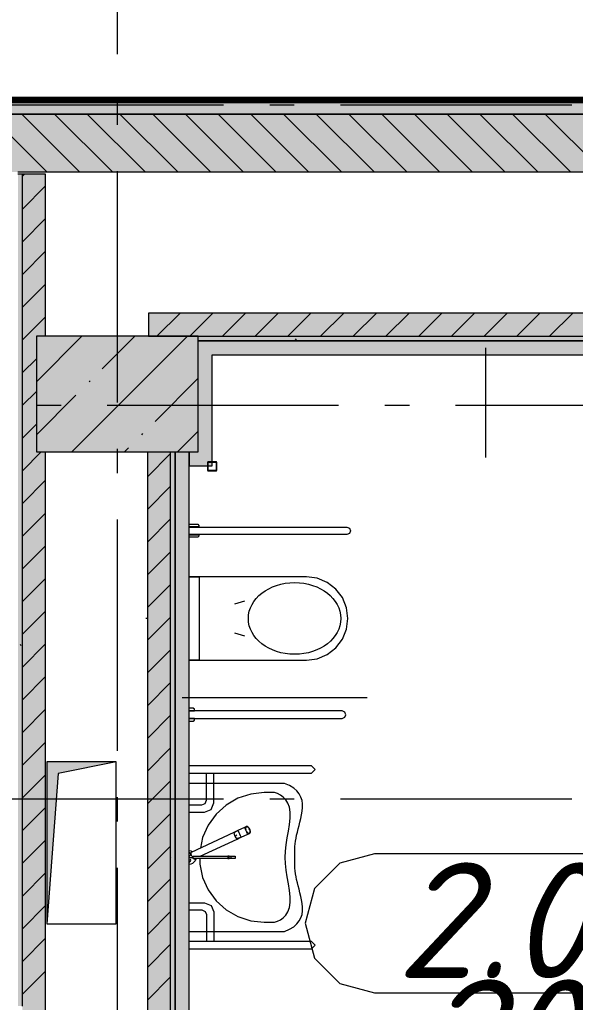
# Model space of a CAD drawing. Header units: millimetres. Extents: x -537608 to 253996, y -217170 to 186033.
# Drawn here: x -283184 to -280781, y 6120 to 10368 of the extents above; entities that cross this region are included whole.
import ezdxf

# ---------------------------------------------------------------- set-up
doc = ezdxf.new("R2010")
doc.units = ezdxf.units.MM
doc.layers.add('16) Лак 1.6м', color=160, linetype='Continuous', lineweight=90)
doc.layers.add('2) окраска коммуникации', color=152, linetype='Continuous', lineweight=30)
doc.layers.add('PDF _Геометрия', color=7, linetype='Continuous')
doc.layers.add('PDF _Текст', color=7, linetype='Continuous')
doc.layers.add('PDF _Сплошная заливка', color=7, linetype='Continuous', true_color=0xffffff)
doc.styles.add('PDF ISOCPEUR Italic', font='isocpeui.ttf')

msp = doc.modelspace()

# ---------------------------------------------------------------- hatches: boundary and pattern name
at = {"layer": '2) окраска коммуникации'}
h = msp.add_hatch(dxfattribs=at)
h.set_pattern_fill('ANSI31', color=5, scale=222)
h.set_pattern_definition([(45, (-305519.1, -20669.7), (-498.404, 498.404), [])])
edge = h.paths.add_edge_path()
edge.add_spline(control_points=[(-290778.1295, 11066.7373), (-290387.3432, 10570.6496), (-289743.0728, 11066.7373), (-288919.2533, 10560.095), (-288105.994, 11182.8428), (-286954.7585, 10760.6403), (-286007.4205, 10940.029), (-285042.7478, 10616.4758), (-284130.9316, 11012.6635), (-281975.2536, 10728.4524), (-280376.2745, 10966.1654), (-279268.5104, 11271.0495), (-278118.4513, 10949.6411), (-276985.3065, 10882.0339), (-275953.6379, 10645.4087), (-275395.5218, 9715.8097), (-275395.5218, 8271.0495), (-275157.9741, 7191.9904), (-275614.614, 6955.3652), (-274802.8089, 5738.4356), (-275817.5649, 5129.9708), (-275327.2936, 3468.321), (-275716.2842, 2758.4446), (-275293.4682, 2171.0495), (-273991.1979, 1727.4348), (-273974.2852, 2606.3284), (-273078.3544, 3011.9716), (-273078.3544, 4702.1524), (-273720.5962, 5040.1884), (-273078.3544, 5733.1622), (-273720.5962, 6578.2529), (-273078.3544, 7271.2267), (-273805.1597, 8271.0495), (-273078.3544, 9012.1129), (-274291.2526, 9488.1178), (-274291.2526, 9164.2291), (-275005.9538, 9367.0507), (-275005.9538, 9971.0495), (-275073.6046, 10786.8019), (-275073.6046, 11271.0495), (-274668.0133, 12503.4462), (-274837.1388, 13297.8308), (-275344.5167, 13652.7686), (-276004.109, 13838.6884), (-276985.0411, 13838.6884), (-277813.7588, 13821.7866), (-278642.4766, 14041.51), (-279014.5545, 14768.2882), (-278845.4274, 16002.1196), (-278185.8367, 17021.0495), (-276443.2448, 17292.7757), (-275935.8653, 18408.2946), (-275682.1763, 19337.8936), (-275310.1, 19659.0285), (-275479.2255, 20622.4311), (-274684.3331, 20656.2347), (-273872.5265, 20842.1545), (-273940.1773, 22126.6913), (-274481.0718, 22725.7503), (-273331.0143, 24399.0292), (-274379.5972, 25075.1012), (-273331.0143, 26038.5045), (-274075.1701, 26985.0053), (-273078.3544, 28523.0692), (-273078.3544, 28523.0692), (-273345.9962, 29714.5377), (-274039.4124, 30880.7626), (-275206.3826, 30238.4942), (-276187.3147, 30745.5482), (-277354.2849, 30153.9852), (-279011.7204, 30982.1734), (-280026.4779, 30677.941), (-281278.0101, 29934.2611), (-280499.3584, 28301.0495), (-281142.0364, 27038.3862), (-279890.5042, 25838.3584), (-281260.4253, 24180.0495), (-280059.6297, 22745.3283), (-281159.2859, 21829.0495), (-280076.8792, 20222.5318), (-281092.8162, 18916.6266), (-280737.6526, 18003.9293), (-280923.6908, 17429.2674), (-281752.4085, 17141.9368), (-283156.155, 17665.8933), (-283714.2711, 17125.035), (-284813.5921, 17750.4023), (-285185.6684, 17108.1332), (-286132.7751, 17801.1077), (-287328.3544, 16388.2505), (-285898.1717, 14701.7611), (-286388.6369, 13644.8407), (-285779.7843, 13214.0495), (-286591.5893, 12701.0495), (-286591.5893, 11811.5525), (-287690.9088, 11727.0435), (-288012.2486, 12132.6867), (-288722.5774, 11760.8471), (-289229.9569, 12453.8216), (-289940.2857, 11963.6687), (-290684.4415, 11777.7489), (-290778.1295, 11066.7373)], knot_values=[0, 0, 0, 0, 1, 2, 3, 4, 5, 6, 7, 8, 9, 10, 11, 12, 13, 14, 15, 16, 17, 18, 19, 20, 21, 22, 23, 24, 25, 26, 27, 28, 29, 30, 31, 32, 33, 34, 35, 36, 37, 38, 39, 40, 41, 42, 43, 44, 45, 46, 47, 48, 49, 50, 51, 52, 53, 54, 55, 56, 57, 58, 59, 60, 61, 62, 63, 64, 65, 66, 67, 68, 69, 70, 71, 72, 73, 74, 75, 76, 77, 78, 79, 80, 81, 82, 83, 84, 85, 86, 87, 88, 89, 90, 91, 92, 93, 94, 95, 96, 97, 98, 99, 99, 99, 99], degree=3, periodic=0)
edge = h.paths.add_edge_path(flags=16)
edge.add_arc((-282974.1314, 12518.0171), 1274.5672, 125, 235, ccw=False)
edge.add_arc((-283038.6718, 14513.9725), 1162.0444, 125, 235, ccw=False)
edge.add_arc((-282295.8664, 15202.9232), 1433.6455, 59.4317392, 169.4317391, ccw=False)
edge.add_arc((-282677.7619, 14748.5093), 2021.4887, -53.3391216, 56.6608783, ccw=False)
edge.add_arc((-282413.8331, 12555.5506), 1102.6336, -78.7902966, 31.2097033, ccw=False)
edge.add_arc((-282952.3368, 12001.1084), 919.0678, 215, 325, ccw=False)
edge = h.paths.add_edge_path(flags=16)
edge.add_arc((-277532.2831, 20735.819), 1174.7616, 125, 235, ccw=False)
edge.add_arc((-276960.5272, 23476.9879), 2171.5877, 125, 235, ccw=False)
edge.add_arc((-277291.7326, 26561.6986), 1594.1487, 125, 235, ccw=False)
edge.add_arc((-277094.17, 27873.7201), 1111.9458, 70.3179919, 180.3179918, ccw=False)
edge.add_arc((-276872.3717, 27774.8819), 1155.9508, -27.5911346, 82.4088653, ccw=False)
edge.add_arc((-276749.5729, 25951.7436), 1572.0517, -55, 55, ccw=False)
edge.add_arc((-276903.4785, 23156.4449), 1840.3779, -55, 55, ccw=False)
edge.add_arc((-276968.849, 21036.3715), 1277.4016, -81.3467367, 28.6532632, ccw=False)
edge.add_arc((-277491.3785, 20273.9631), 872.5123, 215, 325, ccw=False)
at = {"layer": 'PDF _Сплошная заливка', "true_color": 0xff7d7d, "transparency": 33554559}
msp.add_hatch(color=11, dxfattribs=at).paths.add_polyline_path([(-276661.3528, 9959.3454), (-276661.3528, 10019.3461), (-291161.3544, 10019.3461), (-291161.3544, 9959.3454), (-277007.4638, 9959.3454)])
at = {"layer": 'PDF _Сплошная заливка', "transparency": 33554559}
for points in [[(-276911.3516, 9709.3465), (-276661.3528, 9709.3465), (-276661.3528, 9959.3454), (-291161.3544, 9959.3454), (-291161.3544, 9709.3465), (-277007.4638, 9709.3465)], [(-283071.3526, 5613.4518), (-283071.3526, 8498.9985), (-283111.3523, 8498.9985), (-283111.3523, 8998.9985), (-283071.3526, 8998.9985), (-283071.3526, 9699.346), (-283171.353, 9699.346), (-283171.353, 5613.4518)], [(-276911.3516, 8999.3451), (-276911.3516, 9099.3456), (-282626.3541, 9099.3456), (-282626.3541, 8999.3451), (-277007.4638, 8999.3451)], [(-282411.3536, 8498.9985), (-282411.3536, 8998.9985), (-283111.3523, 8998.9985), (-283111.3523, 8498.9985), (-282873.3109, 8498.9985)], [(-282631.3533, 5508.997), (-282531.3528, 5508.997), (-282531.3528, 8498.9985), (-282631.3533, 8498.9985), (-282631.3533, 5950.0167)]]:
    msp.add_hatch(color=256, dxfattribs=at).paths.add_polyline_path(points)
h = msp.add_hatch(color=256, dxfattribs=at)
h.paths.add_polyline_path([(-277007.4638, 8979.3463), (-276911.3516, 8979.3463), (-276911.3516, 8999.3451), (-277981.3528, 8999.3451), (-277981.3528, 8979.3463), (-277361.3514, 8979.3463)], flags=0)
h.paths.add_polyline_path([(-277997.3514, 8979.3463), (-277997.3514, 8999.3451), (-279761.3531, 8999.3451), (-279761.3531, 8979.3463), (-278181.3515, 8979.3463)], flags=0)
h.paths.add_polyline_path([(-279881.3523, 8979.3463), (-279861.3535, 8979.3463), (-279861.3535, 8999.3451), (-282411.3536, 8998.9985), (-282411.3536, 8979.3463), (-281197.3543, 8979.3463)], flags=0)
at = {"layer": 'PDF _Сплошная заливка', "true_color": 0xbce362, "transparency": 33554559}
for points in [[(-279941.353, 8919.3457), (-279881.3523, 8919.3457), (-279881.3523, 8979.3463), (-282411.3536, 8979.3463), (-282411.3536, 8919.3457), (-281197.3543, 8919.3457)], [(-282411.3536, 8438.9979), (-282351.353, 8438.9979), (-282351.353, 8498.9985), (-282451.3534, 8498.9985), (-282451.3534, 8438.9979)]]:
    msp.add_hatch(color=63, dxfattribs=at).paths.add_polyline_path(points)
at = {"layer": 'PDF _Сплошная заливка', "true_color": 0xb32d2d, "transparency": 33554559}
msp.add_hatch(color=15, dxfattribs=at).paths.add_polyline_path([(-282511.3541, 5558.9972), (-282451.3534, 5558.9972), (-282451.3534, 8498.9985), (-282511.3541, 8498.9985), (-282511.3541, 5950.0167)])

# ---------------------------------------------------------------- linework, layer by layer
at = {"layer": '16) Лак 1.6м'}
msp.add_lwpolyline([(-276601.352, 1049.3435), (-276601.352, 10019.3461), (-291161.3544, 10019.3461)], dxfattribs=at)
at = {"layer": '2) окраска коммуникации'}
msp.add_open_spline([(-290778.1295, 11066.7373), (-290387.3432, 10570.6496), (-289743.0728, 11066.7373), (-288919.2533, 10560.095), (-288105.994, 11182.8428), (-286954.7585, 10760.6403), (-286007.4205, 10940.029), (-285042.7478, 10616.4758), (-284130.9316, 11012.6635), (-281975.2536, 10728.4524), (-280376.2745, 10966.1654), (-279268.5104, 11271.0495), (-278118.4513, 10949.6411), (-276985.3065, 10882.0339), (-275953.6379, 10645.4087), (-275395.5218, 9715.8097), (-275395.5218, 8271.0495), (-275157.9741, 7191.9904), (-275614.614, 6955.3652), (-274802.8089, 5738.4356), (-275817.5649, 5129.9708), (-275327.2936, 3468.321), (-275716.2842, 2758.4446), (-275293.4682, 2171.0495), (-273991.1979, 1727.4348), (-273974.2852, 2606.3284), (-273078.3544, 3011.9716), (-273078.3544, 4702.1524), (-273720.5962, 5040.1884), (-273078.3544, 5733.1622), (-273720.5962, 6578.2529), (-273078.3544, 7271.2267), (-273805.1597, 8271.0495), (-273078.3544, 9012.1129), (-274291.2526, 9488.1178), (-274291.2526, 9164.2291), (-275005.9538, 9367.0507), (-275005.9538, 9971.0495), (-275073.6046, 10786.8019), (-275073.6046, 11271.0495), (-274668.0133, 12503.4462), (-274837.1388, 13297.8308), (-275344.5167, 13652.7686), (-276004.109, 13838.6884), (-276985.0411, 13838.6884), (-277813.7588, 13821.7866), (-278642.4766, 14041.51), (-279014.5545, 14768.2882), (-278845.4274, 16002.1196), (-278185.8367, 17021.0495), (-276443.2448, 17292.7757), (-275935.8653, 18408.2946), (-275682.1763, 19337.8936), (-275310.1, 19659.0285), (-275479.2255, 20622.4311), (-274684.3331, 20656.2347), (-273872.5265, 20842.1545), (-273940.1773, 22126.6913), (-274481.0718, 22725.7503), (-273331.0143, 24399.0292), (-274379.5972, 25075.1012), (-273331.0143, 26038.5045), (-274075.1701, 26985.0053), (-273078.3544, 28523.0692), (-273078.3544, 28523.0692), (-273345.9962, 29714.5377), (-274039.4124, 30880.7626), (-275206.3826, 30238.4942), (-276187.3147, 30745.5482), (-277354.2849, 30153.9852), (-279011.7204, 30982.1734), (-280026.4779, 30677.941), (-281278.0101, 29934.2611), (-280499.3584, 28301.0495), (-281142.0364, 27038.3862), (-279890.5042, 25838.3584), (-281260.4253, 24180.0495), (-280059.6297, 22745.3283), (-281159.2859, 21829.0495), (-280076.8792, 20222.5318), (-281092.8162, 18916.6266), (-280737.6526, 18003.9293), (-280923.6908, 17429.2674), (-281752.4085, 17141.9368), (-283156.155, 17665.8933), (-283714.2711, 17125.035), (-284813.5921, 17750.4023), (-285185.6684, 17108.1332), (-286132.7751, 17801.1077), (-287328.3544, 16388.2505), (-285898.1717, 14701.7611), (-286388.6369, 13644.8407), (-285779.7843, 13214.0495), (-286591.5893, 12701.0495), (-286591.5893, 11811.5525), (-287690.9088, 11727.0435), (-288012.2486, 12132.6867), (-288722.5774, 11760.8471), (-289229.9569, 12453.8216), (-289940.2857, 11963.6687), (-290684.4415, 11777.7489), (-290778.1295, 11066.7373)], degree=3, dxfattribs=at)
at = {"layer": 'PDF _Геометрия', "color": 253, "lineweight": 9, "true_color": 0xaaaaaa}
for p, q in [((-282761.353, 11218.4254), (-282761.353, 10218.4255)), ((-283330.1054, 9999.3451), (-282302.5821, 9999.3451)), ((-282761.353, 10018.4267), (-282761.353, 9912.5918)), ((-282102.5812, 9999.3451), (-281996.7484, 9999.3451)), ((-281796.7476, 9999.3451), (-280796.7476, 9999.3451)), ((-282761.353, 9712.5931), (-282761.353, 8712.5932)), ((-283004.7833, 8699.346), (-283110.616, 8699.346)), ((-281804.7824, 8699.346), (-282804.7824, 8699.346)), ((-281498.9488, 8699.346), (-281604.7837, 8699.346)), ((-280298.9501, 8699.346), (-281298.9501, 8699.346)), ((-282761.353, 8512.5923), (-282761.353, 8406.7595)), ((-282761.353, 8206.7586), (-282761.353, 7206.7587)), ((-282451.3534, 8186.5381), (-282413.3537, 8186.5381)), ((-282408.3525, 8175.3384), (-282451.3534, 8175.3384)), ((-282451.3534, 8174.3395), (-281769.3534, 8174.3395)), ((-282413.3537, 8186.5381), (-282408.3525, 8181.539)), ((-282408.3525, 8181.539), (-282408.3525, 8175.3384)), ((-281769.3534, 8174.3395), (-281758.0396, 8169.6525)), ((-281758.0396, 8169.6525), (-281753.3526, 8158.3387)), ((-281753.3526, 8158.3387), (-281758.0396, 8147.0249)), ((-281769.3534, 8142.3379), (-282451.3534, 8142.3379)), ((-282451.3534, 8141.339), (-282408.3525, 8141.339)), ((-282413.3537, 8130.1393), (-282451.3534, 8130.1393)), ((-282408.3525, 8135.1385), (-282413.3537, 8130.1393)), ((-282408.3525, 8141.339), (-282408.3525, 8135.1385)), ((-281758.0396, 8147.0249), (-281769.3534, 8142.3379)), ((-281944.2766, 7959.3454), (-282451.3534, 7959.3454)), ((-282451.3534, 7959.3454), (-282407.3534, 7959.3454)), ((-282407.3534, 7959.3454), (-282407.3534, 7599.3456)), ((-281897.6888, 7953.2117), (-281944.2766, 7959.3454)), ((-281854.2767, 7935.2302), (-281897.6888, 7953.2117)), ((-281816.9961, 7906.6239), (-281854.2767, 7935.2302)), ((-281788.392, 7869.3455), (-281816.9961, 7906.6239)), ((-281770.4105, 7825.9333), (-281788.392, 7869.3455)), ((-282211.0815, 7854.3415), (-282255.1288, 7841.0837)), ((-281764.2767, 7779.3455), (-281770.4105, 7825.9333)), ((-282631.3533, 7779.3455), (-282637.6528, 7779.3455)), ((-281770.4105, 7732.7578), (-281764.2767, 7779.3455)), ((-281788.392, 7689.3455), (-281770.4105, 7732.7578)), ((-282255.1288, 7717.6052), (-282211.0815, 7704.3495)), ((-281816.9961, 7652.065), (-281788.392, 7689.3455)), ((-281854.2767, 7623.4609), (-281816.9961, 7652.065)), ((-281944.2766, 7599.3456), (-281897.6888, 7605.4794)), ((-281897.6888, 7605.4794), (-281854.2767, 7623.4609)), ((-282407.3534, 7599.3456), (-282451.3534, 7599.3456)), ((-282451.3534, 7599.3456), (-281944.2766, 7599.3456)), ((-282433.3526, 7391.5381), (-282451.3534, 7391.5381)), ((-282428.3534, 7386.539), (-282433.3526, 7391.5381)), ((-282451.3534, 7380.3385), (-282428.3534, 7380.3385)), ((-281789.3522, 7379.3395), (-282451.3534, 7379.3395)), ((-282428.3534, 7380.3385), (-282428.3534, 7386.539)), ((-281778.0384, 7374.6525), (-281789.3522, 7379.3395)), ((-281789.3522, 7347.338), (-281778.0384, 7352.025)), ((-281773.3536, 7363.3387), (-281778.0384, 7374.6525)), ((-281778.0384, 7352.025), (-281773.3536, 7363.3387)), ((-282451.3534, 7347.338), (-281789.3522, 7347.338)), ((-282428.3534, 7346.339), (-282451.3534, 7346.339)), ((-282451.3534, 7335.1394), (-282433.3526, 7335.1394)), ((-282433.3526, 7335.1394), (-282428.3534, 7340.1385)), ((-282428.3534, 7340.1385), (-282428.3534, 7346.339)), ((-282766.3521, 7159.3442), (-283066.3534, 7159.3442)), ((-283066.3534, 7159.3442), (-283066.3534, 6459.3455)), ((-282766.3521, 7159.3442), (-283016.3532, 7109.344)), ((-282766.3521, 6459.3455), (-282766.3521, 7159.3442)), ((-281922.1399, 7141.7589), (-282451.3534, 7141.7589)), ((-281906.3329, 7125.9519), (-281922.1399, 7141.7589)), ((-283016.3532, 7109.344), (-283066.3534, 6459.3455)), ((-282451.3534, 7110.1448), (-281922.1399, 7110.1448)), ((-282376.2002, 6993.6787), (-282376.2002, 7110.1448)), ((-282344.3257, 6982.1173), (-282344.3257, 7110.1448)), ((-281922.1399, 7110.1448), (-281906.3329, 7125.9519)), ((-282038.3779, 7066.2999), (-282451.3534, 7066.2999)), ((-282016.5492, 7056.8205), (-282038.3779, 7066.2999)), ((-281998.9229, 7046.0019), (-282016.5492, 7056.8205)), ((-282184.5679, 7020.1793), (-282240.239, 7002.0924)), ((-282126.352, 7026.298), (-282184.5679, 7020.1793)), ((-282081.3531, 7026.298), (-282126.352, 7026.298)), ((-282069.176, 7022.0675), (-282081.3531, 7026.298)), ((-282056.5984, 7015.699), (-282069.176, 7022.0675)), ((-282044.3826, 7006.8977), (-282056.5984, 7015.699)), ((-281985.1225, 7033.9992), (-281998.9229, 7046.0019)), ((-281974.7819, 7020.9738), (-281985.1225, 7033.9992)), ((-281967.5242, 7007.0872), (-281974.7819, 7020.9738)), ((-283330.1054, 6999.3452), (-282302.5821, 6999.3452)), ((-282761.353, 7006.7578), (-282761.353, 6900.925)), ((-282451.3534, 6973.6777), (-282396.2011, 6973.6777)), ((-282396.2011, 6973.6777), (-282382.0584, 6979.5359)), ((-282382.0584, 6979.5359), (-282376.2002, 6993.6787)), ((-282356.0399, 6953.8317), (-282344.3257, 6982.1173)), ((-282290.9324, 6972.823), (-282334.4329, 6933.6564)), ((-282240.239, 7002.0924), (-282290.9324, 6972.823)), ((-282102.5812, 6999.3452), (-281996.7484, 6999.3452)), ((-282033.2862, 6995.3687), (-282044.3826, 7006.8977)), ((-282024.0695, 6980.8126), (-282033.2862, 6995.3687)), ((-282017.4921, 6962.9345), (-282024.0695, 6980.8126)), ((-281962.9815, 6992.4988), (-281967.5242, 7007.0872)), ((-281960.779, 6977.3657), (-281962.9815, 6992.4988)), ((-281960.5465, 6961.8515), (-281960.779, 6977.3657)), ((-281796.7476, 6999.3452), (-280796.7476, 6999.3452)), ((-282451.3534, 6942.1154), (-282384.3254, 6942.1154)), ((-282384.3254, 6942.1154), (-282356.0399, 6953.8317)), ((-282334.4329, 6933.6564), (-282368.8392, 6886.3)), ((-282014.2972, 6941.4501), (-282017.4921, 6962.9345)), ((-282014.519, 6916.5792), (-282014.2972, 6941.4501)), ((-281967.9527, 6914.607), (-281964.5058, 6930.3108)), ((-281964.5058, 6930.3108), (-281961.9136, 6946.1134)), ((-281961.9136, 6946.1134), (-281960.5465, 6961.8515)), ((-282368.8392, 6886.3), (-282392.6487, 6832.8228)), ((-282021.6452, 6860.1869), (-282017.2812, 6889.1871)), ((-282017.2812, 6889.1871), (-282014.519, 6916.5792)), ((-281979.7293, 6869.6555), (-281975.9272, 6884.1234)), ((-281975.9272, 6884.1234), (-281971.8862, 6899.1575)), ((-281971.8862, 6899.1575), (-281967.9527, 6914.607)), ((-282257.5379, 6854.4062), (-282442.3002, 6768.2493)), ((-282257.5379, 6854.4062), (-282249.023, 6858.3762)), ((-282249.023, 6858.3762), (-282257.5379, 6854.4062)), ((-282255.2516, 6853.4029), (-282257.5379, 6854.4062)), ((-282252.8122, 6850.5416), (-282255.2516, 6853.4029)), ((-282249.023, 6858.3762), (-282240.0689, 6862.5508)), ((-282240.0689, 6862.5508), (-282249.023, 6858.3762)), ((-282248.5128, 6843.2926), (-282246.6742, 6839.3506)), ((-282211.0535, 6876.0799), (-282240.0689, 6862.5508)), ((-282240.0689, 6862.5508), (-282239.2142, 6860.8823)), ((-282226.4881, 6833.4256), (-282197.4727, 6846.9569)), ((-282211.0535, 6876.0799), (-282206.218, 6878.3363)), ((-282206.218, 6878.3363), (-282211.0535, 6876.0799)), ((-282210.3882, 6874.3188), (-282211.0535, 6876.0799)), ((-282206.4074, 6876.179), (-282206.9285, 6871.9377)), ((-282206.9285, 6871.9377), (-282206.3665, 6867.6748)), ((-282206.9069, 6873.3887), (-282206.599, 6875.503)), ((-282206.8768, 6870.9839), (-282206.9069, 6873.3887)), ((-282206.513, 6868.3723), (-282206.8768, 6870.9839)), ((-282206.599, 6875.503), (-282205.9661, 6877.2577)), ((-282203.8175, 6879.4558), (-282206.4074, 6876.179)), ((-282206.218, 6878.3363), (-282203.8175, 6879.4558)), ((-282203.8175, 6879.4558), (-282206.218, 6878.3363)), ((-282205.9661, 6877.2577), (-282205.0274, 6878.5903)), ((-282205.0274, 6878.5903), (-282203.8175, 6879.4558)), ((-282203.8175, 6879.4558), (-282202.375, 6879.8261)), ((-282199.6666, 6879.3438), (-282203.8175, 6879.4558)), ((-282202.375, 6879.8261), (-282200.7517, 6879.6883)), ((-282200.4588, 6855.39), (-282202.1101, 6857.6722)), ((-282200.9261, 6855.9864), (-282197.9808, 6852.7656)), ((-282200.7517, 6879.6883), (-282198.9991, 6879.0468)), ((-282198.6934, 6853.433), (-282200.4588, 6855.39)), ((-282196.0948, 6877.0402), (-282199.6666, 6879.3438)), ((-282198.9991, 6879.0468), (-282197.182, 6877.9229)), ((-282196.8698, 6851.8657), (-282198.6934, 6853.433)), ((-282197.4727, 6846.9569), (-282198.392, 6848.591)), ((-282197.9808, 6852.7656), (-282194.4026, 6850.4491)), ((-282192.6372, 6849.2111), (-282197.4727, 6846.9569)), ((-282197.4727, 6846.9569), (-282192.6372, 6849.2111)), ((-282197.182, 6877.9229), (-282195.3585, 6876.3556)), ((-282195.0528, 6850.7418), (-282196.8698, 6851.8657)), ((-282193.128, 6873.8043), (-282196.0948, 6877.0402)), ((-282195.3585, 6876.3556), (-282193.5931, 6874.3964)), ((-282193.3002, 6850.0981), (-282195.0528, 6850.7418)), ((-282194.4026, 6850.4491), (-282190.2344, 6850.3306)), ((-282193.5931, 6874.3964), (-282191.9418, 6872.1164)), ((-282191.6769, 6849.9603), (-282193.3002, 6850.0981)), ((-282190.7921, 6870.1959), (-282193.128, 6873.8043)), ((-282190.2344, 6850.3306), (-282192.6372, 6849.2111)), ((-282192.6372, 6849.2111), (-282190.2344, 6850.3306)), ((-282191.9418, 6872.1164), (-282190.467, 6869.5888)), ((-282190.2344, 6850.3306), (-282191.6769, 6849.9603)), ((-282188.9513, 6866.2474), (-282190.7921, 6870.1959)), ((-282190.467, 6869.5888), (-282189.2118, 6866.9019)), ((-282190.2344, 6850.3306), (-282187.6466, 6853.6009)), ((-282189.0245, 6851.1983), (-282190.2344, 6850.3306)), ((-282189.2118, 6866.9019), (-282188.2257, 6864.1461)), ((-282188.0858, 6852.5309), (-282189.0245, 6851.1983)), ((-282187.6875, 6862.1224), (-282188.9513, 6866.2474)), ((-282188.2257, 6864.1461), (-282187.5389, 6861.4162)), ((-282187.4529, 6854.2834), (-282188.0858, 6852.5309)), ((-282187.1234, 6857.8488), (-282187.6875, 6862.1224)), ((-282187.6466, 6853.6009), (-282187.1234, 6857.8488)), ((-282187.5389, 6861.4162), (-282187.1751, 6858.8046)), ((-282187.145, 6856.3998), (-282187.4529, 6854.2834)), ((-282187.1751, 6858.8046), (-282187.145, 6856.3998)), ((-282026.6723, 6830.4869), (-282021.6452, 6860.1869)), ((-281988.7179, 6829.4857), (-281986.143, 6842.4013)), ((-281986.143, 6842.4013), (-281983.1396, 6855.769)), ((-281983.1396, 6855.769), (-281979.7293, 6869.6555)), ((-282402.6105, 6751.2991), (-282243.9571, 6825.281)), ((-282392.6487, 6832.8228), (-282402.4598, 6786.6656)), ((-282235.4422, 6829.2511), (-282243.9571, 6825.281)), ((-282243.9571, 6825.281), (-282235.4422, 6829.2511)), ((-282243.9571, 6825.281), (-282243.2531, 6827.6643)), ((-282243.2531, 6827.6643), (-282243.871, 6831.348)), ((-282226.4881, 6833.4256), (-282235.4422, 6829.2511)), ((-282235.4422, 6829.2511), (-282226.4881, 6833.4256)), ((-282227.2115, 6835.1437), (-282226.4881, 6833.4256)), ((-282034.9655, 6772.6326), (-282031.4261, 6800.9978)), ((-282031.4261, 6800.9978), (-282026.6723, 6830.4869)), ((-281993.7214, 6792.8101), (-281992.5243, 6804.7548)), ((-281992.5243, 6804.7548), (-281990.8515, 6816.9599)), ((-281990.8515, 6816.9599), (-281988.7179, 6829.4857)), ((-282451.3534, 6776.2992), (-282443.5877, 6775.2765)), ((-282443.5877, 6775.2765), (-282436.3537, 6772.2795)), ((-282443.0236, 6766.7141), (-282442.7868, 6767.7218)), ((-282443.0064, 6765.2631), (-282443.0236, 6766.7141)), ((-282442.7351, 6763.4202), (-282443.0064, 6765.2631)), ((-282442.7868, 6767.7218), (-282442.3002, 6768.2493)), ((-282442.2163, 6761.2435), (-282442.7351, 6763.4202)), ((-282442.3002, 6768.2493), (-282441.5811, 6768.2815)), ((-282441.4692, 6758.8107), (-282442.2163, 6761.2435)), ((-282441.5811, 6768.2815), (-282440.6575, 6767.8186)), ((-282440.5175, 6756.2035), (-282441.4692, 6758.8107)), ((-282439.398, 6753.5101), (-282440.5175, 6756.2035)), ((-282036.352, 6746.2999), (-282034.9655, 6772.6326)), ((-281994.617, 6769.429), (-281994.4254, 6781.055)), ((-281994.2833, 6757.8655), (-281994.617, 6769.429)), ((-281994.4254, 6781.055), (-281993.7214, 6792.8101)), ((-281993.4049, 6746.2999), (-281994.2833, 6757.8655)), ((-281649.8644, 6761.4115), (-281799.8651, 6721.2179)), ((-280449.8657, 6761.4115), (-281649.8644, 6761.4115)), ((-282451.3534, 6746.2999), (-282433.486, 6746.2999)), ((-282443.5877, 6717.3211), (-282451.3534, 6716.2984)), ((-282436.3537, 6720.318), (-282443.5877, 6717.3211)), ((-282438.145, 6750.8232), (-282439.398, 6753.5101)), ((-282436.8016, 6748.2332), (-282438.145, 6750.8232)), ((-282435.4151, 6745.8283), (-282436.8016, 6748.2332)), ((-282430.1403, 6725.0847), (-282436.3537, 6720.318)), ((-282434.0307, 6743.6926), (-282435.4151, 6745.8283)), ((-282433.486, 6751.2991), (-282283.5263, 6751.2991)), ((-282433.486, 6741.2985), (-282433.486, 6751.2991)), ((-282283.5263, 6741.2985), (-282433.486, 6741.2985)), ((-282431.4601, 6740.502), (-282432.698, 6741.8971)), ((-282430.3599, 6739.5568), (-282431.4601, 6740.502)), ((-282429.4363, 6739.0918), (-282430.3599, 6739.5568)), ((-282425.3715, 6731.2981), (-282430.1403, 6725.0847)), ((-282428.7172, 6739.1241), (-282429.4363, 6739.0918)), ((-282428.7172, 6739.1241), (-282424.0561, 6741.2985)), ((-282428.2328, 6739.6537), (-282428.7172, 6739.1241)), ((-282427.9938, 6740.6613), (-282428.2328, 6739.6537)), ((-282422.3746, 6738.5342), (-282425.3715, 6731.2981)), ((-282404.8194, 6741.2985), (-282404.8194, 6717.0304)), ((-282404.8194, 6717.0304), (-282392.6487, 6659.7748)), ((-282283.5263, 6751.2991), (-282283.5263, 6741.2985)), ((-282277.6207, 6751.2991), (-282283.5263, 6751.2991)), ((-282283.5263, 6751.2991), (-282281.0848, 6751.2991)), ((-282283.5263, 6741.2985), (-282277.6207, 6741.2985)), ((-282281.0848, 6741.2985), (-282283.5263, 6741.2985)), ((-282281.0848, 6751.2991), (-282279.0869, 6751.2991)), ((-282279.0869, 6741.2985), (-282281.0848, 6741.2985)), ((-282279.0869, 6751.2991), (-282277.6207, 6751.2991)), ((-282277.6207, 6741.2985), (-282279.0869, 6741.2985)), ((-282277.6207, 6741.2985), (-282277.6207, 6751.2991)), ((-282277.6207, 6751.2991), (-282269.573, 6751.2991)), ((-282269.573, 6741.2985), (-282277.6207, 6741.2985)), ((-282269.573, 6751.2991), (-282251.5011, 6751.2991)), ((-282269.573, 6741.2985), (-282269.573, 6751.2991)), ((-282251.5011, 6741.2985), (-282269.573, 6741.2985)), ((-282251.5011, 6751.2991), (-282251.5011, 6741.2985)), ((-282034.9655, 6719.9649), (-282036.352, 6746.2999)), ((-282031.4261, 6691.5998), (-282034.9655, 6719.9649)), ((-281994.617, 6723.1685), (-281994.2833, 6734.7321)), ((-281994.4254, 6711.5426), (-281994.617, 6723.1685)), ((-281994.2833, 6734.7321), (-281993.4049, 6746.2999)), ((-281799.8651, 6721.2179), (-281909.6722, 6611.4108)), ((-282761.353, 6700.9242), (-282761.353, 5700.9243)), ((-282026.6723, 6662.1107), (-282031.4261, 6691.5998)), ((-281993.7214, 6699.7896), (-281994.4254, 6711.5426)), ((-281992.5243, 6687.8429), (-281993.7214, 6699.7896)), ((-281990.8515, 6675.6399), (-281992.5243, 6687.8429)), ((-281988.7179, 6663.1119), (-281990.8515, 6675.6399)), ((-282392.6487, 6659.7748), (-282368.8392, 6606.2997)), ((-282021.6452, 6632.4107), (-282026.6723, 6662.1107)), ((-282017.2812, 6603.4105), (-282021.6452, 6632.4107)), ((-281986.143, 6650.1985), (-281988.7179, 6663.1119)), ((-281983.1396, 6636.8286), (-281986.143, 6650.1985)), ((-281979.7293, 6622.942), (-281983.1396, 6636.8286)), ((-282368.8392, 6606.2997), (-282334.4329, 6558.9433)), ((-282014.519, 6576.0184), (-282017.2812, 6603.4105)), ((-281975.9272, 6608.4742), (-281979.7293, 6622.942)), ((-281971.8862, 6593.4401), (-281975.9272, 6608.4742)), ((-281967.9527, 6577.9926), (-281971.8862, 6593.4401)), ((-281909.6722, 6611.4108), (-281949.8657, 6461.4123)), ((-282451.3534, 6550.635), (-282384.3254, 6550.635)), ((-282384.3254, 6550.635), (-282356.0399, 6538.9208)), ((-282334.4329, 6558.9433), (-282290.9324, 6519.7746)), ((-282017.4921, 6529.6632), (-282014.2972, 6551.1474)), ((-282014.2972, 6551.1474), (-282014.519, 6576.0184)), ((-281964.5058, 6562.2868), (-281967.9527, 6577.9926)), ((-281961.9136, 6546.4841), (-281964.5058, 6562.2868)), ((-281960.5465, 6530.7461), (-281961.9136, 6546.4841)), ((-282451.3534, 6519.0728), (-282396.2011, 6519.0728)), ((-282396.2011, 6519.0728), (-282382.0584, 6513.2145)), ((-282382.0584, 6513.2145), (-282376.2002, 6499.074)), ((-282356.0399, 6538.9208), (-282344.3257, 6510.6353)), ((-282344.3257, 6510.6353), (-282344.3257, 6382.6077)), ((-282290.9324, 6519.7746), (-282240.239, 6490.5052)), ((-282033.2862, 6497.2289), (-282024.0695, 6511.785)), ((-282024.0695, 6511.785), (-282017.4921, 6529.6632)), ((-281967.5242, 6485.5103), (-281962.9815, 6500.0988)), ((-281962.9815, 6500.0988), (-281960.779, 6515.2319)), ((-281960.779, 6515.2319), (-281960.5465, 6530.7461)), ((-283066.3534, 6459.3455), (-282766.3521, 6459.3455)), ((-282376.2002, 6499.074), (-282376.2002, 6382.6077)), ((-282240.239, 6490.5052), (-282184.5679, 6472.4183)), ((-282184.5679, 6472.4183), (-282126.352, 6466.2996)), ((-282126.352, 6466.2996), (-282081.3531, 6466.2996)), ((-282081.3531, 6466.2996), (-282069.176, 6470.5301)), ((-282069.176, 6470.5301), (-282056.5984, 6476.8985)), ((-282056.5984, 6476.8985), (-282044.3826, 6485.6998)), ((-282044.3826, 6485.6998), (-282033.2862, 6497.2289)), ((-281998.9229, 6446.5978), (-281985.1225, 6458.5984)), ((-281985.1225, 6458.5984), (-281974.7819, 6471.6238)), ((-281974.7819, 6471.6238), (-281967.5242, 6485.5103)), ((-281949.8657, 6461.4123), (-281909.6722, 6311.4117)), ((-282451.3534, 6426.2998), (-282038.3779, 6426.2998)), ((-282038.3779, 6426.2998), (-282016.5492, 6435.7771)), ((-282016.5492, 6435.7771), (-281998.9229, 6446.5978)), ((-281922.1399, 6382.6077), (-282451.3534, 6382.6077)), ((-281906.3329, 6366.8008), (-281922.1399, 6382.6077)), ((-282451.3534, 6350.9938), (-281922.1399, 6350.9938)), ((-281922.1399, 6350.9938), (-281906.3329, 6366.8008)), ((-281909.6722, 6311.4117), (-281799.8651, 6201.6045)), ((-281799.8651, 6201.6045), (-281649.8644, 6161.411)), ((-281649.8644, 6161.411), (-280449.8657, 6161.411))]:
    msp.add_line(p, q, dxfattribs=at)
at = {"layer": 'PDF _Геометрия', "lineweight": 9}
for p, q in [((-276661.3528, 10019.3461), (-291161.3544, 10019.3461)), ((-276661.3528, 9959.3454), (-291161.3544, 9959.3454)), ((-291161.3544, 9959.3454), (-276661.3528, 9959.3454)), ((-283065.6064, 9709.3465), (-283315.6053, 9959.3454)), ((-282924.1853, 9709.3465), (-283174.1841, 9959.3454)), ((-282782.7641, 9709.3465), (-283032.763, 9959.3454)), ((-282641.3409, 9709.3465), (-282891.3419, 9959.3454)), ((-282499.9197, 9709.3465), (-282749.9208, 9959.3454)), ((-282358.4986, 9709.3465), (-282608.4997, 9959.3454)), ((-282217.0775, 9709.3465), (-282467.0786, 9959.3454)), ((-282075.6564, 9709.3465), (-282325.6574, 9959.3454)), ((-281934.2353, 9709.3465), (-282184.2342, 9959.3454)), ((-281792.8141, 9709.3465), (-282042.8131, 9959.3454)), ((-281651.393, 9709.3465), (-281901.3919, 9959.3454)), ((-281509.9697, 9709.3465), (-281759.9708, 9959.3454)), ((-281368.5486, 9709.3465), (-281618.5497, 9959.3454)), ((-281227.1275, 9709.3465), (-281477.1286, 9959.3454)), ((-281085.7064, 9709.3465), (-281335.7075, 9959.3454)), ((-280944.2853, 9709.3465), (-281194.2864, 9959.3454)), ((-280802.8641, 9709.3465), (-281052.8631, 9959.3454)), ((-280661.443, 9709.3465), (-280911.442, 9959.3454)), ((-283191.354, 9709.3465), (-276911.3516, 9709.3465)), ((-283171.353, 9699.346), (-283191.354, 9699.346)), ((-283171.353, 9690.6847), (-283162.6917, 9699.346)), ((-283071.3526, 9699.346), (-283171.353, 9699.346)), ((-283171.353, 6103.4535), (-283171.353, 9699.346)), ((-283071.3526, 8998.9985), (-283071.3526, 9699.346)), ((-283171.353, 9549.2636), (-283071.3526, 9649.264)), ((-283171.353, 9407.8424), (-283071.3526, 9507.8429)), ((-283171.353, 9266.4213), (-283071.3526, 9366.4196)), ((-283171.353, 9124.9981), (-283071.3526, 9224.9985)), ((-280476.3212, 9099.3456), (-282626.3541, 9099.3456)), ((-282626.3541, 9099.3456), (-282626.3541, 8999.3451)), ((-282589.9003, 8999.3451), (-282489.8999, 9099.3456)), ((-282448.4792, 8999.3451), (-282348.4788, 9099.3456)), ((-282307.0581, 8999.3451), (-282207.0577, 9099.3456)), ((-282165.6348, 8999.3451), (-282065.6365, 9099.3456)), ((-282024.2137, 8999.3451), (-281924.2154, 9099.3456)), ((-281882.7926, 8999.3451), (-281782.7922, 9099.3456)), ((-281741.3715, 8999.3451), (-281641.371, 9099.3456)), ((-281599.9503, 8999.3451), (-281499.9499, 9099.3456)), ((-281458.5292, 8999.3451), (-281358.5288, 9099.3456)), ((-281317.1081, 8999.3451), (-281217.1077, 9099.3456)), ((-281175.687, 8999.3451), (-281075.6866, 9099.3456)), ((-281034.2637, 8999.3451), (-280934.2655, 9099.3456)), ((-280892.8426, 8999.3451), (-280792.8443, 9099.3456)), ((-283171.353, 8983.5769), (-283071.3526, 9083.5773)), ((-283111.3523, 8801.831), (-282914.1869, 8998.9985)), ((-283111.3523, 8998.9985), (-283111.3523, 8498.9985)), ((-282411.3536, 8998.9985), (-283111.3523, 8998.9985)), ((-282957.9909, 8498.9985), (-282457.9909, 8998.9985)), ((-282826.4734, 8858.6151), (-282686.0878, 8998.9985)), ((-282626.3541, 8999.3451), (-279861.3535, 8999.3451)), ((-282411.3536, 8498.9985), (-282411.3536, 8998.9985)), ((-279881.3523, 8979.3463), (-282411.3536, 8979.3463)), ((-282411.3536, 8979.3463), (-279881.3523, 8979.3463)), ((-281170.4596, 8949.3449), (-281170.4596, 8474.8747)), ((-283171.353, 8842.1558), (-283111.3523, 8902.1565)), ((-282351.353, 8498.9985), (-282351.353, 8919.3457)), ((-282351.353, 8919.3457), (-279941.353, 8919.3457)), ((-282883.4965, 8801.5898), (-282878.7557, 8806.3307)), ((-282598.3744, 8630.516), (-282411.3536, 8817.5368)), ((-283171.353, 8700.7347), (-283111.3523, 8760.7353)), ((-283111.3523, 8573.7341), (-282940.5218, 8744.5645)), ((-283171.353, 8559.3136), (-283111.3523, 8619.3142)), ((-282501.7928, 8498.9985), (-282411.3536, 8589.4377)), ((-282655.3975, 8573.4908), (-282650.6566, 8578.2316)), ((-283171.353, 8417.8925), (-283090.2469, 8498.9985)), ((-283111.3523, 8498.9985), (-282411.3536, 8498.9985)), ((-283071.3526, 5613.4518), (-283071.3526, 8498.9985)), ((-282729.8919, 8498.9985), (-282712.4228, 8516.4655)), ((-282631.3533, 8498.9985), (-282631.3533, 5508.997)), ((-282531.3528, 5508.997), (-282531.3528, 8498.9985)), ((-282511.3541, 5558.9972), (-282511.3541, 8498.9985)), ((-282511.3541, 8498.9985), (-282511.3541, 5558.9972)), ((-282451.3534, 8438.9979), (-282451.3534, 8498.9985)), ((-282451.3534, 8498.9985), (-282451.3534, 8438.9979)), ((-282351.353, 8438.9979), (-282351.353, 8498.9985)), ((-282631.3533, 8392.2077), (-282531.3528, 8492.206)), ((-282370.1805, 8455.7113), (-282371.3539, 8452.8844)), ((-282367.3537, 8456.8846), (-282370.1805, 8455.7113)), ((-282369.3538, 8452.8844), (-282368.7682, 8454.2989)), ((-282368.7682, 8454.2989), (-282367.3537, 8454.8845)), ((-282335.3522, 8456.8846), (-282367.3537, 8456.8846)), ((-282367.3537, 8454.8845), (-282335.3522, 8454.8845)), ((-282332.5253, 8455.7113), (-282335.3522, 8456.8846)), ((-282335.3522, 8454.8845), (-282333.9399, 8454.2989)), ((-282333.9399, 8454.2989), (-282333.3521, 8452.8844)), ((-282331.352, 8452.8844), (-282332.5253, 8455.7113)), ((-282451.3534, 5558.9972), (-282451.3534, 8438.9979)), ((-282451.3534, 8438.9979), (-282351.353, 8438.9979)), ((-282371.3539, 8452.8844), (-282371.3539, 8420.8829)), ((-282371.3539, 8420.8829), (-282370.1805, 8418.0561)), ((-282370.1805, 8418.0561), (-282367.3537, 8416.8827)), ((-282369.3538, 8420.8829), (-282369.3538, 8452.8844)), ((-282368.7682, 8419.4705), (-282369.3538, 8420.8829)), ((-282367.3537, 8418.8828), (-282368.7682, 8419.4705)), ((-282335.3522, 8418.8828), (-282367.3537, 8418.8828)), ((-282367.3537, 8416.8827), (-282335.3522, 8416.8827)), ((-282333.9399, 8419.4705), (-282335.3522, 8418.8828)), ((-282335.3522, 8416.8827), (-282332.5253, 8418.0561)), ((-282333.3521, 8420.8829), (-282333.9399, 8419.4705)), ((-282333.3521, 8452.8844), (-282333.3521, 8420.8829)), ((-282332.5253, 8418.0561), (-282331.352, 8420.8829)), ((-282331.352, 8420.8829), (-282331.352, 8452.8844)), ((-283171.353, 8276.4713), (-283071.3526, 8376.4717)), ((-282631.3533, 8250.7844), (-282531.3528, 8350.7849)), ((-283171.353, 8135.0502), (-283071.3526, 8235.0485)), ((-282631.3533, 8109.3633), (-282531.3528, 8209.3638)), ((-283171.353, 7993.6269), (-283071.3526, 8093.6273)), ((-282631.3533, 7967.9422), (-282531.3528, 8067.9426)), ((-283171.353, 7852.2058), (-283071.3526, 7952.2062)), ((-282631.3533, 7826.5211), (-282531.3528, 7926.5215)), ((-283171.353, 7710.7847), (-283071.3526, 7810.7851)), ((-282631.3533, 7685.1), (-282531.3528, 7785.1004)), ((-283171.353, 7569.3636), (-283071.3526, 7669.364)), ((-282631.3533, 7543.6789), (-282531.3528, 7643.6793)), ((-283171.353, 7427.9425), (-283071.3526, 7527.9429)), ((-282631.3533, 7402.2577), (-282531.3528, 7502.256)), ((-282481.3526, 7437.0408), (-281681.3535, 7437.0408)), ((-283171.353, 7286.5213), (-283071.3526, 7386.5217)), ((-282631.3533, 7260.8366), (-282531.3528, 7360.8349)), ((-283171.353, 7145.1002), (-283071.3526, 7245.1006)), ((-282631.3533, 7119.4134), (-282531.3528, 7219.4137)), ((-283171.353, 7003.6791), (-283071.3526, 7103.6774)), ((-282631.3533, 6977.9922), (-282531.3528, 7077.9926)), ((-283171.353, 6862.2558), (-283071.3526, 6962.2563)), ((-282631.3533, 6836.5711), (-282531.3528, 6936.5715)), ((-283171.353, 6720.8347), (-283071.3526, 6820.8351)), ((-282631.3533, 6695.15), (-282531.3528, 6795.1504)), ((-283171.353, 6579.4136), (-283071.3526, 6679.414)), ((-282631.3533, 6553.7289), (-282531.3528, 6653.7293)), ((-283171.353, 6437.9925), (-283071.3526, 6537.9929)), ((-282631.3533, 6412.3078), (-282531.3528, 6512.3081)), ((-283171.353, 6296.5713), (-283071.3526, 6396.5718)), ((-282631.3533, 6270.8866), (-282531.3528, 6370.8849)), ((-283171.353, 6155.1502), (-283071.3526, 6255.1507)), ((-282631.3533, 6129.4655), (-282531.3528, 6229.4638))]:
    msp.add_line(p, q, dxfattribs=at)
at = {"layer": 'PDF _Геометрия', "color": 8, "lineweight": 9, "true_color": 0x787878}
for p, q in [((-281988.916, 8988.6751), (-281992.2681, 8982.8686)), ((-283176.4792, 7660.862), (-283179.8314, 7666.6685)), ((-282529.6908, 6743.7917), (-282531.3528, 6746.6702))]:
    msp.add_line(p, q, dxfattribs=at)
at = {"layer": 'PDF _Геометрия', "color": 253, "lineweight": 9, "true_color": 0xaaaaaa}
for centre, radius, start, end in [((-282219.4314, 6854.446), 38.1066, 180.0599444, 229.9385996), ((-281501.9551, 7189.0206), 806.9856, 203.9928278, 206.0092997), ((-282667.3617, 6645.5822), 511.0236, 23.4069448, 26.5901107), ((-282451.3523, 6759.3866), 7.4998, 269.9919162, 90.0080838), ((-282451.3533, 6733.211), 7.4999, 269.9997959, 45.0054807)]:
    msp.add_arc(centre, radius, start, end, dxfattribs=at)
msp.add_ellipse((-281994.8527, 7779.3452), major_axis=(-199.967, 0.0028), ratio=0.775001723, start_param=3.141613369, end_param=9.424798676, dxfattribs=at)
at = {"layer": 'PDF _Сплошная заливка', "lineweight": 35, "transparency": 33554559}
for points in [[(-283171.353, 6103.4535), (-283171.353, 9699.346), (-283191.354, 6103.4535), (-283191.354, 9699.346)], [(-282511.3541, 5508.997), (-282511.3541, 8498.9985), (-282531.3528, 5508.997), (-282531.3528, 8498.9985)]]:
    msp.add_solid(points, dxfattribs=at)
at = {"layer": 'PDF _Сплошная заливка', "color": 63, "lineweight": 35, "true_color": 0xbce362, "transparency": 33554559}
msp.add_solid([(-282351.353, 8498.9985), (-282351.353, 8919.3457), (-282411.3536, 8498.9985), (-282411.3536, 8919.3457)], dxfattribs=at)
at = {"layer": 'PDF _Сплошная заливка', "color": 254, "lineweight": 35, "true_color": 0xe2e2e2, "transparency": 33554559}
msp.add_solid([(-283066.3534, 6459.3455), (-283016.3532, 7109.344), (-283066.3534, 7159.3442), (-282766.3521, 7159.3442)], dxfattribs=at)

# ---------------------------------------------------------------- texts
at = {"layer": 'PDF _Текст', "char_height": 500, "attachment_point": 4, "style": 'PDF ISOCPEUR Italic'}
for s, insert in [('2.032', (-281557.197, 6474.6961)), ('20,8', (-281458.1955, 5910.7512))]:
    msp.add_mtext(s, dxfattribs=dict(at, insert=insert))

doc.saveas('drawing.dxf')
